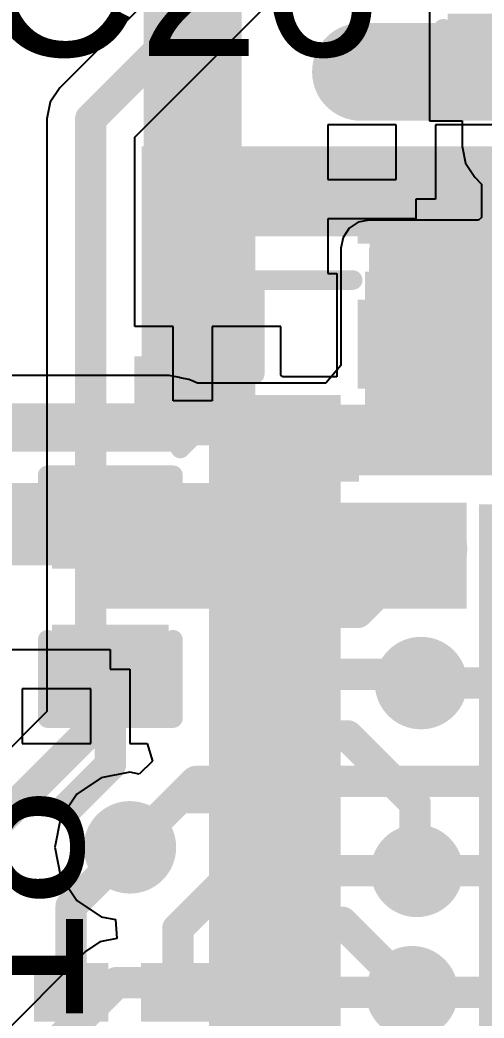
# Model space of a CAD drawing. Header units: millimetres. Extents: x -0.29 to 3.46, y -0.11 to 2.46.
# Drawn here: x 0.3529 to 0.4714, y 1.8594 to 2.1143 of the extents above; entities that cross this region are included whole.
import ezdxf

# ---------------------------------------------------------------- set-up
doc = ezdxf.new("R2010")
doc.units = ezdxf.units.MM
doc.header["$MEASUREMENT"] = 0
for name, color, linetype in [('BottomLayer', 5, 'Continuous'), ('BottomPaste', 16, 'Continuous'), ('BottomSolder', 6, 'Continuous'), ('TopLayer', 1, 'Continuous'), ('TopOverlay', 2, 'Continuous'), ('TopPaste', 8, 'Continuous'), ('TopSolder', 216, 'Continuous'), ('ViaHoleLayer', 16, 'Continuous')]:
    doc.layers.add(name, color=color, linetype=linetype)
doc.styles.add('Arial', font='', dxfattribs={"height": 0.2})
doc.styles.get('Arial').set_extended_font_data('Arial')

# ---------------------------------------------------------------- blocks, each defined once
blk = doc.blocks.new('R___0201_B_2')
at = {"layer": 'BottomLayer'}
for points in [[(-0.01614, 0.00728), (-0.00551, 0.00728), (-0.00551, -0.00728), (-0.01614, -0.00728)], [(0.00551, 0.00728), (0.01614, 0.00728), (0.01614, -0.00728), (0.00551, -0.00728)]]:
    blk.add_hatch(color=5, dxfattribs=at).paths.add_polyline_path(points)
at = {"layer": 'BottomPaste'}
for points in [[(-0.01614, 0.00728), (-0.00551, 0.00728), (-0.00551, -0.00728), (-0.01614, -0.00728)], [(0.00551, 0.00728), (0.01614, 0.00728), (0.01614, -0.00728), (0.00551, -0.00728)]]:
    blk.add_hatch(color=16, dxfattribs=at).paths.add_polyline_path(points)
at = {"layer": 'BottomSolder'}
for points in [[(-0.01831, 0.00945), (-0.00335, 0.00945), (-0.00335, -0.00945), (-0.01831, -0.00945)], [(0.00335, 0.00945), (0.01831, 0.00945), (0.01831, -0.00945), (0.00335, -0.00945)]]:
    blk.add_hatch(color=6, dxfattribs=at).paths.add_polyline_path(points)
blk = doc.blocks.new('C___0402_B_3')
at = {"layer": 'BottomLayer'}
for points in [[(-0.0095, 0.0125), (-0.0095, -0.0125), (-0.0275, -0.0125), (-0.0275, 0.0125)], [(0.0275, 0.0125), (0.0275, -0.0125), (0.0095, -0.0125), (0.0095, 0.0125)]]:
    blk.add_hatch(color=5, dxfattribs=at).paths.add_polyline_path(points)
at = {"layer": 'BottomPaste'}
for points in [[(-0.0095, 0.0125), (-0.0095, -0.0125), (-0.0275, -0.0125), (-0.0275, 0.0125)], [(0.0275, 0.0125), (0.0275, -0.0125), (0.0095, -0.0125), (0.0095, 0.0125)]]:
    blk.add_hatch(color=16, dxfattribs=at).paths.add_polyline_path(points)
at = {"layer": 'BottomSolder'}
for points in [[(-0.00714, 0.01486), (-0.00714, -0.01486), (-0.02986, -0.01486), (-0.02986, 0.01486)], [(0.02986, 0.01486), (0.02986, -0.01486), (0.00714, -0.01486), (0.00714, 0.01486)]]:
    blk.add_hatch(color=6, dxfattribs=at).paths.add_polyline_path(points)
blk = doc.blocks.new('C___0402_4')
at = {"layer": 'TopLayer'}
for points in [[(-0.0275, -0.0125), (-0.0275, 0.0125), (-0.0095, 0.0125), (-0.0095, -0.0125)], [(0.0095, -0.0125), (0.0095, 0.0125), (0.0275, 0.0125), (0.0275, -0.0125)]]:
    blk.add_hatch(color=1, dxfattribs=at).paths.add_polyline_path(points)
at = {"layer": 'TopPaste'}
for points in [[(-0.0275, -0.0125), (-0.0275, 0.0125), (-0.0095, 0.0125), (-0.0095, -0.0125)], [(0.0095, -0.0125), (0.0095, 0.0125), (0.0275, 0.0125), (0.0275, -0.0125)]]:
    blk.add_hatch(color=8, dxfattribs=at).paths.add_polyline_path(points)
at = {"layer": 'TopSolder'}
for points in [[(-0.02986, -0.01486), (-0.02986, 0.01486), (-0.00714, 0.01486), (-0.00714, -0.01486)], [(0.00714, -0.01486), (0.00714, 0.01486), (0.02986, 0.01486), (0.02986, -0.01486)]]:
    blk.add_hatch(color=216, dxfattribs=at).paths.add_polyline_path(points)
at = {"layer": 'TopOverlay', "const_width": 0.005}
for points in [[(-0.031, 0.016), (-0.011, 0.016)], [(-0.031, 0.016), (-0.031, -0.016)], [(0.011, 0.016), (0.031, 0.016)], [(0.031, 0.016), (0.031, -0.016)], [(-0.031, -0.016), (-0.011, -0.016)], [(0.011, -0.016), (0.031, -0.016)]]:
    blk.add_lwpolyline(points, dxfattribs=at)
at = {"layer": 'TopOverlay', "const_width": 0.0025}
for points in [[(-0.03225, 0.016, 1), (-0.02975, 0.016, 1)], [(-0.03225, 0.016, 1), (-0.02975, 0.016, 1)], [(-0.01225, 0.016, 1), (-0.00975, 0.016, 1)], [(0.00975, 0.016, 1), (0.01225, 0.016, 1)], [(0.02975, 0.016, 1), (0.03225, 0.016, 1)], [(0.02975, 0.016, 1), (0.03225, 0.016, 1)], [(-0.03225, -0.016, 1), (-0.02975, -0.016, 1)], [(-0.03225, -0.016, 1), (-0.02975, -0.016, 1)], [(-0.01225, -0.016, 1), (-0.00975, -0.016, 1)], [(0.00975, -0.016, 1), (0.01225, -0.016, 1)], [(0.02975, -0.016, 1), (0.03225, -0.016, 1)], [(0.02975, -0.016, 1), (0.03225, -0.016, 1)]]:
    blk.add_lwpolyline(points, format="xyb", close=True, dxfattribs=at)
blk = doc.blocks.new('56_QFN__7_7__17')
at = {"layer": 'TopLayer'}
for points in [[(-0.10669, 0.12205), (-0.10669, 0.14764), (-0.09803, 0.14764), (-0.09803, 0.12205)], [(-0.09094, 0.12205), (-0.09094, 0.14764), (-0.08228, 0.14764), (-0.08228, 0.12205)], [(-0.14764, 0.10669), (-0.12205, 0.10669), (-0.12205, 0.09803), (-0.14764, 0.09803)], [(-0.14764, 0.09094), (-0.12205, 0.09094), (-0.12205, 0.08228), (-0.14764, 0.08228)], [(-0.14764, 0.0752), (-0.12205, 0.0752), (-0.12205, 0.06654), (-0.14764, 0.06654)], [(-0.14764, 0.05945), (-0.12205, 0.05945), (-0.12205, 0.05079), (-0.14764, 0.05079)], [(-0.14764, 0.0437), (-0.12205, 0.0437), (-0.12205, 0.03504), (-0.14764, 0.03504)], [(-0.14764, 0.02795), (-0.12205, 0.02795), (-0.12205, 0.01929), (-0.14764, 0.01929)], [(-0.14764, 0.0122), (-0.12205, 0.0122), (-0.12205, 0.00354), (-0.14764, 0.00354)], [(-0.14764, -0.00354), (-0.12205, -0.00354), (-0.12205, -0.0122), (-0.14764, -0.0122)], [(-0.14764, -0.01929), (-0.12205, -0.01929), (-0.12205, -0.02795), (-0.14764, -0.02795)], [(-0.14764, -0.03504), (-0.12205, -0.03504), (-0.12205, -0.0437), (-0.14764, -0.0437)]]:
    blk.add_hatch(color=1, dxfattribs=at).paths.add_polyline_path(points)
at = {"layer": 'TopPaste'}
for points in [[(-0.10669, 0.12205), (-0.10669, 0.14764), (-0.09803, 0.14764), (-0.09803, 0.12205)], [(-0.09094, 0.12205), (-0.09094, 0.14764), (-0.08228, 0.14764), (-0.08228, 0.12205)], [(-0.14764, 0.10669), (-0.12205, 0.10669), (-0.12205, 0.09803), (-0.14764, 0.09803)], [(-0.14764, 0.09094), (-0.12205, 0.09094), (-0.12205, 0.08228), (-0.14764, 0.08228)], [(-0.14764, 0.0752), (-0.12205, 0.0752), (-0.12205, 0.06654), (-0.14764, 0.06654)], [(-0.14764, 0.05945), (-0.12205, 0.05945), (-0.12205, 0.05079), (-0.14764, 0.05079)], [(-0.14764, 0.0437), (-0.12205, 0.0437), (-0.12205, 0.03504), (-0.14764, 0.03504)], [(-0.14764, 0.02795), (-0.12205, 0.02795), (-0.12205, 0.01929), (-0.14764, 0.01929)], [(-0.14764, 0.0122), (-0.12205, 0.0122), (-0.12205, 0.00354), (-0.14764, 0.00354)], [(-0.14764, -0.00354), (-0.12205, -0.00354), (-0.12205, -0.0122), (-0.14764, -0.0122)], [(-0.14764, -0.01929), (-0.12205, -0.01929), (-0.12205, -0.02795), (-0.14764, -0.02795)], [(-0.14764, -0.03504), (-0.12205, -0.03504), (-0.12205, -0.0437), (-0.14764, -0.0437)]]:
    blk.add_hatch(color=8, dxfattribs=at).paths.add_polyline_path(points)
at = {"layer": 'TopSolder'}
for points in [[(-0.11069, 0.11805), (-0.11069, 0.15164), (-0.09403, 0.15164), (-0.09403, 0.11805)], [(-0.09494, 0.11805), (-0.09494, 0.15164), (-0.07828, 0.15164), (-0.07828, 0.11805)], [(-0.15164, 0.11069), (-0.11805, 0.11069), (-0.11805, 0.09403), (-0.15164, 0.09403)], [(-0.15164, 0.09494), (-0.11805, 0.09494), (-0.11805, 0.07828), (-0.15164, 0.07828)], [(-0.08274, -0.08274), (-0.08274, 0.08274), (0.08274, 0.08274), (0.08274, -0.08274)], [(-0.15164, 0.0792), (-0.11805, 0.0792), (-0.11805, 0.06254), (-0.15164, 0.06254)], [(-0.15164, 0.06345), (-0.11805, 0.06345), (-0.11805, 0.04679), (-0.15164, 0.04679)], [(-0.15164, 0.0477), (-0.11805, 0.0477), (-0.11805, 0.03104), (-0.15164, 0.03104)], [(-0.15164, 0.03195), (-0.11805, 0.03195), (-0.11805, 0.01529), (-0.15164, 0.01529)], [(-0.15164, 0.0162), (-0.11805, 0.0162), (-0.11805, -0.00046), (-0.15164, -0.00046)], [(-0.15164, 0.00046), (-0.11805, 0.00046), (-0.11805, -0.0162), (-0.15164, -0.0162)], [(-0.15164, -0.01529), (-0.11805, -0.01529), (-0.11805, -0.03195), (-0.15164, -0.03195)], [(-0.15164, -0.03104), (-0.11805, -0.03104), (-0.11805, -0.0477), (-0.15164, -0.0477)], [(-0.15164, -0.04679), (-0.11805, -0.04679), (-0.11805, -0.06345), (-0.15164, -0.06345)]]:
    blk.add_hatch(color=216, dxfattribs=at).paths.add_polyline_path(points)
at = {"layer": 'TopOverlay', "const_width": 0.005}
for points in [[(-0.14, 0.116), (-0.14, 0.14)], [(-0.14, 0.14), (-0.115, 0.14)], [(-0.159, 0.097), (-0.159, 0.107)], [(-0.159, 0.107), (-0.154, 0.102)], [(-0.159, 0.097), (-0.154, 0.102)]]:
    blk.add_lwpolyline(points, dxfattribs=at)
at = {"layer": 'TopOverlay', "const_width": 0.0025}
for points in [[(-0.14125, 0.14, 1), (-0.13875, 0.14, 1)], [(-0.14125, 0.14, 1), (-0.13875, 0.14, 1)], [(-0.11625, 0.14, 1), (-0.11375, 0.14, 1)], [(-0.14125, 0.116, 1), (-0.13875, 0.116, 1)], [(-0.16025, 0.107, 1), (-0.15775, 0.107, 1)], [(-0.16025, 0.107, 1), (-0.15775, 0.107, 1)], [(-0.15525, 0.102, 1), (-0.15275, 0.102, 1)], [(-0.15525, 0.102, 1), (-0.15275, 0.102, 1)], [(-0.16025, 0.097, 1), (-0.15775, 0.097, 1)], [(-0.16025, 0.097, 1), (-0.15775, 0.097, 1)]]:
    blk.add_lwpolyline(points, format="xyb", close=True, dxfattribs=at)
blk = doc.blocks.new('R___0201_B_53')
at = {"layer": 'BottomLayer'}
for points in [[(-0.01614, 0.00728), (-0.00551, 0.00728), (-0.00551, -0.00728), (-0.01614, -0.00728)], [(0.00551, 0.00728), (0.01614, 0.00728), (0.01614, -0.00728), (0.00551, -0.00728)]]:
    blk.add_hatch(color=5, dxfattribs=at).paths.add_polyline_path(points)
at = {"layer": 'BottomPaste'}
for points in [[(-0.01614, 0.00728), (-0.00551, 0.00728), (-0.00551, -0.00728), (-0.01614, -0.00728)], [(0.00551, 0.00728), (0.01614, 0.00728), (0.01614, -0.00728), (0.00551, -0.00728)]]:
    blk.add_hatch(color=16, dxfattribs=at).paths.add_polyline_path(points)
at = {"layer": 'BottomSolder'}
for points in [[(-0.01831, 0.00945), (-0.00335, 0.00945), (-0.00335, -0.00945), (-0.01831, -0.00945)], [(0.00335, 0.00945), (0.01831, 0.00945), (0.01831, -0.00945), (0.00335, -0.00945)]]:
    blk.add_hatch(color=6, dxfattribs=at).paths.add_polyline_path(points)
blk = doc.blocks.new('R___0201_B_54')
at = {"layer": 'BottomLayer'}
for points in [[(-0.01614, 0.00728), (-0.00551, 0.00728), (-0.00551, -0.00728), (-0.01614, -0.00728)], [(0.00551, 0.00728), (0.01614, 0.00728), (0.01614, -0.00728), (0.00551, -0.00728)]]:
    blk.add_hatch(color=5, dxfattribs=at).paths.add_polyline_path(points)
at = {"layer": 'BottomPaste'}
for points in [[(-0.01614, 0.00728), (-0.00551, 0.00728), (-0.00551, -0.00728), (-0.01614, -0.00728)], [(0.00551, 0.00728), (0.01614, 0.00728), (0.01614, -0.00728), (0.00551, -0.00728)]]:
    blk.add_hatch(color=16, dxfattribs=at).paths.add_polyline_path(points)
at = {"layer": 'BottomSolder'}
for points in [[(-0.01831, 0.00945), (-0.00335, 0.00945), (-0.00335, -0.00945), (-0.01831, -0.00945)], [(0.00335, 0.00945), (0.01831, 0.00945), (0.01831, -0.00945), (0.00335, -0.00945)]]:
    blk.add_hatch(color=6, dxfattribs=at).paths.add_polyline_path(points)
blk = doc.blocks.new('R___0201_B_55')
at = {"layer": 'BottomLayer'}
for points in [[(-0.01614, 0.00728), (-0.00551, 0.00728), (-0.00551, -0.00728), (-0.01614, -0.00728)], [(0.00551, 0.00728), (0.01614, 0.00728), (0.01614, -0.00728), (0.00551, -0.00728)]]:
    blk.add_hatch(color=5, dxfattribs=at).paths.add_polyline_path(points)
at = {"layer": 'BottomPaste'}
for points in [[(-0.01614, 0.00728), (-0.00551, 0.00728), (-0.00551, -0.00728), (-0.01614, -0.00728)], [(0.00551, 0.00728), (0.01614, 0.00728), (0.01614, -0.00728), (0.00551, -0.00728)]]:
    blk.add_hatch(color=16, dxfattribs=at).paths.add_polyline_path(points)
at = {"layer": 'BottomSolder'}
for points in [[(-0.01831, 0.00945), (-0.00335, 0.00945), (-0.00335, -0.00945), (-0.01831, -0.00945)], [(0.00335, 0.00945), (0.01831, 0.00945), (0.01831, -0.00945), (0.00335, -0.00945)]]:
    blk.add_hatch(color=6, dxfattribs=at).paths.add_polyline_path(points)
blk = doc.blocks.new('C___0402_130')
at = {"layer": 'TopLayer'}
for points in [[(-0.0275, -0.0125), (-0.0275, 0.0125), (-0.0095, 0.0125), (-0.0095, -0.0125)], [(0.0095, -0.0125), (0.0095, 0.0125), (0.0275, 0.0125), (0.0275, -0.0125)]]:
    blk.add_hatch(color=1, dxfattribs=at).paths.add_polyline_path(points)
at = {"layer": 'TopPaste'}
for points in [[(-0.0275, -0.0125), (-0.0275, 0.0125), (-0.0095, 0.0125), (-0.0095, -0.0125)], [(0.0095, -0.0125), (0.0095, 0.0125), (0.0275, 0.0125), (0.0275, -0.0125)]]:
    blk.add_hatch(color=8, dxfattribs=at).paths.add_polyline_path(points)
at = {"layer": 'TopSolder'}
for points in [[(-0.02986, -0.01486), (-0.02986, 0.01486), (-0.00714, 0.01486), (-0.00714, -0.01486)], [(0.00714, -0.01486), (0.00714, 0.01486), (0.02986, 0.01486), (0.02986, -0.01486)]]:
    blk.add_hatch(color=216, dxfattribs=at).paths.add_polyline_path(points)
at = {"layer": 'TopOverlay', "const_width": 0.005}
for points in [[(-0.031, -0.016), (-0.031, 0.016)], [(-0.011, 0.016), (-0.031, 0.016)], [(0.031, 0.016), (0.011, 0.016)], [(0.031, -0.016), (0.031, 0.016)], [(-0.011, -0.016), (-0.031, -0.016)], [(0.031, -0.016), (0.011, -0.016)]]:
    blk.add_lwpolyline(points, dxfattribs=at)
at = {"layer": 'TopOverlay', "const_width": 0.0025}
for points in [[(-0.03225, 0.016, 1), (-0.02975, 0.016, 1)], [(-0.03225, 0.016, 1), (-0.02975, 0.016, 1)], [(-0.01225, 0.016, 1), (-0.00975, 0.016, 1)], [(0.00975, 0.016, 1), (0.01225, 0.016, 1)], [(0.02975, 0.016, 1), (0.03225, 0.016, 1)], [(0.02975, 0.016, 1), (0.03225, 0.016, 1)], [(-0.03225, -0.016, 1), (-0.02975, -0.016, 1)], [(-0.03225, -0.016, 1), (-0.02975, -0.016, 1)], [(-0.01225, -0.016, 1), (-0.00975, -0.016, 1)], [(0.00975, -0.016, 1), (0.01225, -0.016, 1)], [(0.02975, -0.016, 1), (0.03225, -0.016, 1)], [(0.02975, -0.016, 1), (0.03225, -0.016, 1)]]:
    blk.add_lwpolyline(points, format="xyb", close=True, dxfattribs=at)
blk = doc.blocks.new('C___0402_B_139')
at = {"layer": 'BottomLayer'}
for points in [[(-0.0095, 0.0125), (-0.0095, -0.0125), (-0.0275, -0.0125), (-0.0275, 0.0125)], [(0.0275, 0.0125), (0.0275, -0.0125), (0.0095, -0.0125), (0.0095, 0.0125)]]:
    blk.add_hatch(color=5, dxfattribs=at).paths.add_polyline_path(points)
at = {"layer": 'BottomPaste'}
for points in [[(-0.0095, 0.0125), (-0.0095, -0.0125), (-0.0275, -0.0125), (-0.0275, 0.0125)], [(0.0275, 0.0125), (0.0275, -0.0125), (0.0095, -0.0125), (0.0095, 0.0125)]]:
    blk.add_hatch(color=16, dxfattribs=at).paths.add_polyline_path(points)
at = {"layer": 'BottomSolder'}
for points in [[(-0.00714, 0.01486), (-0.00714, -0.01486), (-0.02986, -0.01486), (-0.02986, 0.01486)], [(0.02986, 0.01486), (0.02986, -0.01486), (0.00714, -0.01486), (0.00714, 0.01486)]]:
    blk.add_hatch(color=6, dxfattribs=at).paths.add_polyline_path(points)

msp = doc.modelspace()

# ---------------------------------------------------------------- hatches: boundary and pattern name
at = {"layer": 'BottomLayer'}
h = msp.add_hatch(color=5, dxfattribs=at)
edge = h.paths.add_edge_path()
edge.add_arc((0.44, 2.101), 0.01181, 0, 360)
for points in [[(0.384, 2.059), (0.507, 2.059), (0.507, 2.082), (0.384, 2.082)], [(0.384, 2.006), (0.413, 2.006), (0.413, 2.079), (0.384, 2.079)], [(0.441, 1.998), (0.508, 1.998), (0.508, 2.05), (0.441, 2.05)], [(0.42, 1.998), (0.45, 1.998), (0.45, 2.016), (0.42, 2.016)], [(0.37, 1.96396), (0.467, 1.96396), (0.467, 1.991), (0.37, 1.991)]]:
    msp.add_hatch(color=5, dxfattribs=at).paths.add_polyline_path(points)
h = msp.add_hatch(color=5, dxfattribs=at)
edge = h.paths.add_edge_path()
edge.add_arc((0.39702, 2.06959), 0.01181, 0, 360)
h = msp.add_hatch(color=5, dxfattribs=at)
edge = h.paths.add_edge_path()
edge.add_arc((0.463, 2.014), 0.01181, 0, 360)
h = msp.add_hatch(color=5, dxfattribs=at)
edge = h.paths.add_edge_path()
edge.add_arc((0.45531, 1.97919), 0.01181, 0, 360)
h = msp.add_hatch(color=5, dxfattribs=at)
edge = h.paths.add_edge_path()
edge.add_arc((0.45531, 1.94494), 0.01181, 0, 360)
h = msp.add_hatch(color=5, dxfattribs=at)
edge = h.paths.add_edge_path()
edge.add_arc((0.381, 1.903), 0.01181, 0, 360)
h = msp.add_hatch(color=5, dxfattribs=at)
edge = h.paths.add_edge_path()
edge.add_arc((0.45426, 1.897), 0.01181, 0, 360)
h = msp.add_hatch(color=5, dxfattribs=at)
edge = h.paths.add_edge_path()
edge.add_arc((0.453, 1.866), 0.01181, 0, 360)
at = {"layer": 'TopLayer'}
h = msp.add_hatch(color=1, dxfattribs=at)
edge = h.paths.add_edge_path()
edge.add_arc((0.44, 2.101), 0.01181, 0, 360)
h = msp.add_hatch(color=1, dxfattribs=at)
edge = h.paths.add_edge_path()
edge.add_arc((0.39702, 2.06959), 0.01181, 0, 360)
for points in [[(0.442, 2.026), (0.47, 2.026), (0.47, 2.056), (0.442, 2.056)], [(0.324, 1.975), (0.431, 1.975), (0.431, 1.996), (0.324, 1.996)]]:
    msp.add_hatch(color=1, dxfattribs=at).paths.add_polyline_path(points)
h = msp.add_hatch(color=1, dxfattribs=at)
edge = h.paths.add_edge_path()
edge.add_arc((0.463, 2.014), 0.01181, 0, 360)
h = msp.add_hatch(color=1, dxfattribs=at)
edge = h.paths.add_edge_path()
edge.add_arc((0.45531, 1.97919), 0.01181, 0, 360)
h = msp.add_hatch(color=1, dxfattribs=at)
edge = h.paths.add_edge_path()
edge.add_arc((0.45531, 1.94494), 0.01181, 0, 360)
h = msp.add_hatch(color=1, dxfattribs=at)
edge = h.paths.add_edge_path()
edge.add_arc((0.381, 1.903), 0.01181, 0, 360)
h = msp.add_hatch(color=1, dxfattribs=at)
edge = h.paths.add_edge_path()
edge.add_arc((0.45426, 1.897), 0.01181, 0, 360)
h = msp.add_hatch(color=1, dxfattribs=at)
edge = h.paths.add_edge_path()
edge.add_arc((0.453, 1.866), 0.01181, 0, 360)
at = {"layer": 'ViaHoleLayer'}
h = msp.add_hatch(color=16, dxfattribs=at)
edge = h.paths.add_edge_path()
edge.add_arc((0.44, 2.101), 0.00591, 0, 360)
h = msp.add_hatch(color=16, dxfattribs=at)
edge = h.paths.add_edge_path()
edge.add_arc((0.39702, 2.06959), 0.00591, 0, 360)
h = msp.add_hatch(color=16, dxfattribs=at)
edge = h.paths.add_edge_path()
edge.add_arc((0.463, 2.014), 0.00591, 0, 360)
h = msp.add_hatch(color=16, dxfattribs=at)
edge = h.paths.add_edge_path()
edge.add_arc((0.45531, 1.97919), 0.00591, 0, 360)
h = msp.add_hatch(color=16, dxfattribs=at)
edge = h.paths.add_edge_path()
edge.add_arc((0.45531, 1.94494), 0.00591, 0, 360)
h = msp.add_hatch(color=16, dxfattribs=at)
edge = h.paths.add_edge_path()
edge.add_arc((0.381, 1.903), 0.00591, 0, 360)
h = msp.add_hatch(color=16, dxfattribs=at)
edge = h.paths.add_edge_path()
edge.add_arc((0.45426, 1.897), 0.00591, 0, 360)
h = msp.add_hatch(color=16, dxfattribs=at)
edge = h.paths.add_edge_path()
edge.add_arc((0.453, 1.866), 0.00591, 0, 360)

# ---------------------------------------------------------------- linework, layer by layer
at = {"layer": 'BottomLayer'}
for p, q in [((0.42107, 2.15493), (0.36307, 2.09693)), ((0.38222, 2.08435), (0.43365, 2.13578)), ((0.36307, 2.09693), (0.36064, 2.09329)), ((0.36064, 2.09329), (0.35978, 2.089)), ((0.35978, 2.089), (0.35978, 2.089)), ((0.35978, 2.089), (0.35978, 1.986)), ((0.449, 2.0875), (0.4315, 2.0875)), ((0.4315, 2.0875), (0.4315, 2.0735)), ((0.449, 2.0735), (0.449, 2.0875)), ((0.488, 2.0875), (0.459, 2.0875)), ((0.459, 2.0875), (0.459, 2.0685)), ((0.38222, 2.036), (0.38222, 2.08435)), ((0.4315, 2.0735), (0.449, 2.0735)), ((0.459, 2.0685), (0.454, 2.0685)), ((0.454, 2.0685), (0.454, 2.0635)), ((0.454, 2.0635), (0.4315, 2.0635)), ((0.4315, 2.0635), (0.4315, 2.0495)), ((0.4315, 2.0495), (0.43386, 2.0495)), ((0.43386, 2.0495), (0.43386, 2.02314)), ((0.392, 2.036), (0.38222, 2.036)), ((0.392, 2.017), (0.392, 2.036)), ((0.4195, 2.036), (0.402, 2.036)), ((0.402, 2.036), (0.402, 2.017)), ((0.4195, 2.02355), (0.4195, 2.036)), ((0.42, 2.02314), (0.4195, 2.02355)), ((0.43386, 2.02314), (0.42, 2.02314)), ((0.402, 2.017), (0.392, 2.017)), ((0.35978, 1.986), (0.35978, 1.93765)), ((0.35978, 1.93765), (0.34112, 1.91898))]:
    msp.add_line(p, q, dxfattribs=at)
for points, const_width in [([(0.371, 2.089), (0.429, 2.147)], 0.008), ([(0.44, 2.101), (0.47936, 2.101)], 0.025), ([(0.47936, 2.101), (0.494, 2.08636)], 0.025), ([(0.371, 1.986), (0.371, 2.089)], 0.008), ([(0.39702, 2.06959), (0.40231, 2.0643)], 0.008), ([(0.40231, 2.0643), (0.40652, 2.0685)], 0.008), ([(0.40652, 2.0685), (0.4465, 2.0685)], 0.008), ([(0.40181, 2.06379), (0.40231, 2.0643)], 0.008), ([(0.40351, 2.04237), (0.40351, 2.06209)], 0.008), ([(0.371, 1.933), (0.371, 1.986)], 0.008), ([(0.374, 1.986), (0.38352, 1.97648)], 0.008), ([(0.38352, 1.97648), (0.4185, 1.97648)], 0.008), ([(0.45531, 1.94494), (0.5318, 1.94494)], 0.008), ([(0.237, 1.799), (0.371, 1.933)], 0.008), ([(0.38105, 1.903), (0.39786, 1.91981)], 0.008), ([(0.39786, 1.91981), (0.53572, 1.91981)], 0.008), ([(0.366, 1.888), (0.381, 1.903)], 0.008), ([(0.381, 1.903), (0.38105, 1.903)], 0.008), ([(0.39325, 1.88225), (0.408, 1.897)], 0.008), ([(0.408, 1.897), (0.53731, 1.897)], 0.008), ([(0.366, 1.866), (0.366, 1.888)], 0.008), ([(0.39325, 1.866), (0.39325, 1.88225)], 0.008), ([(0.42, 1.866), (0.453, 1.866)], 0.008), ([(0.453, 1.866), (0.547, 1.866)], 0.008)]:
    msp.add_lwpolyline(points, dxfattribs=dict(at, const_width=const_width))
for points, const_width in [([(0.43375, 2.101, 1), (0.44625, 2.101, 1)], 0.0125), ([(0.47311, 2.101, 1), (0.48561, 2.101, 1)], 0.0125), ([(0.47311, 2.101, 1), (0.48561, 2.101, 1)], 0.0125), ([(0.369, 2.089, 1), (0.373, 2.089, 1)], 0.004), ([(0.369, 2.089, 1), (0.373, 2.089, 1)], 0.004), ([(0.39502, 2.06959, 1), (0.39902, 2.06959, 1)], 0.004), ([(0.40452, 2.0685, 1), (0.40852, 2.0685, 1)], 0.004), ([(0.40452, 2.0685, 1), (0.40852, 2.0685, 1)], 0.004), ([(0.4445, 2.0685, 1), (0.4485, 2.0685, 1)], 0.004), ([(0.39981, 2.06379, 1), (0.40381, 2.06379, 1)], 0.004), ([(0.40031, 2.0643, 1), (0.40431, 2.0643, 1)], 0.004), ([(0.40031, 2.0643, 1), (0.40431, 2.0643, 1)], 0.004), ([(0.40031, 2.0643, 1), (0.40431, 2.0643, 1)], 0.004), ([(0.40151, 2.06209, 1), (0.40551, 2.06209, 1)], 0.004), ([(0.40151, 2.04237, 1), (0.40551, 2.04237, 1)], 0.004), ([(0.369, 1.986, 1), (0.373, 1.986, 1)], 0.004), ([(0.369, 1.986, 1), (0.373, 1.986, 1)], 0.004), ([(0.372, 1.986, 1), (0.376, 1.986, 1)], 0.004), ([(0.38152, 1.97648, 1), (0.38552, 1.97648, 1)], 0.004), ([(0.38152, 1.97648, 1), (0.38552, 1.97648, 1)], 0.004), ([(0.4165, 1.97648, 1), (0.4205, 1.97648, 1)], 0.004), ([(0.45331, 1.94494, 1), (0.45731, 1.94494, 1)], 0.004), ([(0.369, 1.933, 1), (0.373, 1.933, 1)], 0.004), ([(0.369, 1.933, 1), (0.373, 1.933, 1)], 0.004), ([(0.39586, 1.91981, 1), (0.39986, 1.91981, 1)], 0.004), ([(0.39586, 1.91981, 1), (0.39986, 1.91981, 1)], 0.004), ([(0.379, 1.903, 1), (0.383, 1.903, 1)], 0.004), ([(0.379, 1.903, 1), (0.383, 1.903, 1)], 0.004), ([(0.37905, 1.903, 1), (0.38305, 1.903, 1)], 0.004), ([(0.37905, 1.903, 1), (0.38305, 1.903, 1)], 0.004), ([(0.406, 1.897, 1), (0.41, 1.897, 1)], 0.004), ([(0.406, 1.897, 1), (0.41, 1.897, 1)], 0.004), ([(0.364, 1.888, 1), (0.368, 1.888, 1)], 0.004), ([(0.364, 1.888, 1), (0.368, 1.888, 1)], 0.004), ([(0.39125, 1.88225, 1), (0.39525, 1.88225, 1)], 0.004), ([(0.39125, 1.88225, 1), (0.39525, 1.88225, 1)], 0.004), ([(0.364, 1.866, 1), (0.368, 1.866, 1)], 0.004), ([(0.39125, 1.866, 1), (0.39525, 1.866, 1)], 0.004), ([(0.418, 1.866, 1), (0.422, 1.866, 1)], 0.004), ([(0.451, 1.866, 1), (0.455, 1.866, 1)], 0.004), ([(0.451, 1.866, 1), (0.455, 1.866, 1)], 0.004)]:
    msp.add_lwpolyline(points, format="xyb", close=True, dxfattribs=dict(at, const_width=const_width))
at = {"layer": 'TopLayer'}
for p, q in [((0.4575, 2.1175), (0.4575, 2.0885)), ((0.4575, 2.0885), (0.46578, 2.0885)), ((0.46578, 2.0885), (0.46578, 2.082)), ((0.46578, 2.082), (0.46578, 2.082)), ((0.46578, 2.082), (0.46664, 2.07771)), ((0.46664, 2.07771), (0.46907, 2.07407)), ((0.46907, 2.07407), (0.47078, 2.07235)), ((0.47078, 2.07235), (0.47078, 2.06378)), ((0.43927, 2.06259), (0.43695, 2.06105)), ((0.442, 2.06314), (0.43927, 2.06259)), ((0.47, 2.06314), (0.442, 2.06314)), ((0.47078, 2.06378), (0.47, 2.06314)), ((0.43695, 2.06105), (0.43541, 2.05873)), ((0.43541, 2.05873), (0.43486, 2.056)), ((0.43486, 2.056), (0.43486, 2.026)), ((0.43486, 2.026), (0.43101, 2.02154)), ((0.391, 2.02346), (0.22857, 2.02346)), ((0.39364, 2.02293), (0.391, 2.02346)), ((0.39379, 2.0229), (0.39364, 2.02293)), ((0.3938, 2.0229), (0.39379, 2.0229)), ((0.39607, 2.02245), (0.3938, 2.0229)), ((0.39692, 2.02209), (0.39607, 2.02245)), ((0.39823, 2.02154), (0.39692, 2.02209)), ((0.43101, 2.02154), (0.39823, 2.02154)), ((0.39823, 2.02154), (0.39823, 2.02154)), ((0.39823, 2.02154), (0.39823, 2.02154)), ((0.35029, 1.9535), (0.376, 1.9535)), ((0.376, 1.9535), (0.376, 1.9485)), ((0.376, 1.9485), (0.381, 1.9485)), ((0.381, 1.9485), (0.381, 1.9295)), ((0.371, 1.9435), (0.3535, 1.9435)), ((0.3535, 1.9435), (0.3535, 1.9295)), ((0.371, 1.9295), (0.371, 1.9435)), ((0.3535, 1.9295), (0.371, 1.9295)), ((0.381, 1.9295), (0.38543, 1.9295)), ((0.38543, 1.9295), (0.38678, 1.92501)), ((0.38678, 1.92501), (0.38338, 1.92171)), ((0.381, 1.92218), (0.37366, 1.92072)), ((0.38338, 1.92171), (0.381, 1.92218)), ((0.37366, 1.92072), (0.36744, 1.91656)), ((0.36744, 1.91656), (0.36328, 1.91034)), ((0.36328, 1.91034), (0.36182, 1.903)), ((0.36182, 1.903), (0.36328, 1.89566)), ((0.36328, 1.89566), (0.36744, 1.88944)), ((0.36744, 1.88944), (0.37366, 1.88528)), ((0.37366, 1.88528), (0.3773, 1.88456)), ((0.3773, 1.88456), (0.37762, 1.87969)), ((0.37333, 1.87883), (0.36969, 1.8764)), ((0.37762, 1.87969), (0.37333, 1.87883)), ((0.37762, 1.87969), (0.37762, 1.87969)), ((0.36969, 1.8764), (0.30507, 1.81178)), ((0.36969, 1.8764), (0.36969, 1.8764))]:
    msp.add_line(p, q, dxfattribs=at)
for points, const_width in [([(0.39702, 2.06959), (0.39702, 2.14702)], 0.025), ([(0.4505, 2.0405), (0.4505, 2.04269)], 0.008), ([(0.45083, 2.03389), (0.45083, 2.04017)], 0.008), ([(0.45083, 2.03389), (0.45712, 2.03389)], 0.008), ([(0.463, 2.014), (0.463, 2.02801)], 0.008), ([(0.22857, 2.0102), (0.391, 2.0102)], 0.012), ([(0.391, 2.0102), (0.41802, 2.0102)], 0.008), ([(0.43909, 1.96296), (0.45531, 1.97919)], 0.008), ([(0.41802, 1.96296), (0.43909, 1.96296)], 0.008), ([(0.41802, 1.94721), (0.45305, 1.94721)], 0.008), ([(0.45305, 1.94721), (0.45531, 1.94494)], 0.008), ([(0.41802, 1.93146), (0.43654, 1.93146)], 0.008), ([(0.43654, 1.93146), (0.45379, 1.91421)], 0.008), ([(0.381, 1.903), (0.39372, 1.91572)], 0.008), ([(0.39372, 1.91572), (0.41802, 1.91572)], 0.008), ([(0.45379, 1.89747), (0.45379, 1.91421)], 0.008), ([(0.45379, 1.89747), (0.45426, 1.897)], 0.008), ([(0.41802, 1.88422), (0.41835, 1.88389)], 0.008), ([(0.41835, 1.88389), (0.43511, 1.88389)], 0.008), ([(0.43511, 1.88389), (0.453, 1.866)], 0.008), ([(0.313, 1.80385), (0.37762, 1.86847)], 0.008), ([(0.37762, 1.86847), (0.41802, 1.86847)], 0.008)]:
    msp.add_lwpolyline(points, dxfattribs=dict(at, const_width=const_width))
for points, const_width in [([(0.39077, 2.06959, 1), (0.40327, 2.06959, 1)], 0.0125), ([(0.4485, 2.04269, 1), (0.4525, 2.04269, 1)], 0.004), ([(0.4485, 2.0405, 1), (0.4525, 2.0405, 1)], 0.004), ([(0.44883, 2.04017, 1), (0.45283, 2.04017, 1)], 0.004), ([(0.44883, 2.03389, 1), (0.45283, 2.03389, 1)], 0.004), ([(0.44883, 2.03389, 1), (0.45283, 2.03389, 1)], 0.004), ([(0.45512, 2.03389, 1), (0.45912, 2.03389, 1)], 0.004), ([(0.461, 2.02801, 1), (0.465, 2.02801, 1)], 0.004), ([(0.388, 2.0102, 1), (0.394, 2.0102, 1)], 0.006), ([(0.461, 2.014, 1), (0.465, 2.014, 1)], 0.004), ([(0.389, 2.0102, 1), (0.393, 2.0102, 1)], 0.004), ([(0.41602, 2.0102, 1), (0.42002, 2.0102, 1)], 0.004), ([(0.45331, 1.97919, 1), (0.45731, 1.97919, 1)], 0.004), ([(0.41602, 1.96296, 1), (0.42002, 1.96296, 1)], 0.004), ([(0.43709, 1.96296, 1), (0.44109, 1.96296, 1)], 0.004), ([(0.43709, 1.96296, 1), (0.44109, 1.96296, 1)], 0.004), ([(0.41602, 1.94721, 1), (0.42002, 1.94721, 1)], 0.004), ([(0.45105, 1.94721, 1), (0.45505, 1.94721, 1)], 0.004), ([(0.45105, 1.94721, 1), (0.45505, 1.94721, 1)], 0.004), ([(0.45331, 1.94494, 1), (0.45731, 1.94494, 1)], 0.004), ([(0.41602, 1.93146, 1), (0.42002, 1.93146, 1)], 0.004), ([(0.43454, 1.93146, 1), (0.43854, 1.93146, 1)], 0.004), ([(0.43454, 1.93146, 1), (0.43854, 1.93146, 1)], 0.004), ([(0.39172, 1.91572, 1), (0.39572, 1.91572, 1)], 0.004), ([(0.39172, 1.91572, 1), (0.39572, 1.91572, 1)], 0.004), ([(0.41602, 1.91572, 1), (0.42002, 1.91572, 1)], 0.004), ([(0.45179, 1.91421, 1), (0.45579, 1.91421, 1)], 0.004), ([(0.45179, 1.91421, 1), (0.45579, 1.91421, 1)], 0.004), ([(0.379, 1.903, 1), (0.383, 1.903, 1)], 0.004), ([(0.45179, 1.89747, 1), (0.45579, 1.89747, 1)], 0.004), ([(0.45179, 1.89747, 1), (0.45579, 1.89747, 1)], 0.004), ([(0.45226, 1.897, 1), (0.45626, 1.897, 1)], 0.004), ([(0.41602, 1.88422, 1), (0.42002, 1.88422, 1)], 0.004), ([(0.41635, 1.88389, 1), (0.42035, 1.88389, 1)], 0.004), ([(0.41635, 1.88389, 1), (0.42035, 1.88389, 1)], 0.004), ([(0.43311, 1.88389, 1), (0.43711, 1.88389, 1)], 0.004), ([(0.43311, 1.88389, 1), (0.43711, 1.88389, 1)], 0.004), ([(0.37562, 1.86847, 1), (0.37962, 1.86847, 1)], 0.004), ([(0.37562, 1.86847, 1), (0.37962, 1.86847, 1)], 0.004), ([(0.41602, 1.86847, 1), (0.42002, 1.86847, 1)], 0.004), ([(0.451, 1.866, 1), (0.455, 1.866, 1)], 0.004)]:
    msp.add_lwpolyline(points, format="xyb", close=True, dxfattribs=dict(at, const_width=const_width))
at = {"layer": 'TopOverlay', "const_width": 0.008}
for points in [[(0.376, 1.924), (0.376, 1.934)], [(0.365, 1.913), (0.376, 1.924)]]:
    msp.add_lwpolyline(points, dxfattribs=at)
at = {"layer": 'TopOverlay', "const_width": 0.004}
for points in [[(0.374, 1.934, 1), (0.378, 1.934, 1)], [(0.374, 1.924, 1), (0.378, 1.924, 1)], [(0.374, 1.924, 1), (0.378, 1.924, 1)], [(0.363, 1.913, 1), (0.367, 1.913, 1)]]:
    msp.add_lwpolyline(points, format="xyb", close=True, dxfattribs=at)
at = {"layer": 'TopSolder', "const_width": 0.0124}
msp.add_lwpolyline([(0.22857, 2.0102), (0.391, 2.0102)], dxfattribs=at)
at = {"layer": 'TopSolder', "const_width": 0.0062}
msp.add_lwpolyline([(0.3879, 2.0102, 1), (0.3941, 2.0102, 1)], format="xyb", close=True, dxfattribs=at)

# ---------------------------------------------------------------- block references
for name, p, rotation in [('C___0402_130', (0.477, 2.123), 270), ('C___0402_B_139', (0.454, 2.05), 270), ('C___0402_B_3', (0.397, 1.9985), 270), ('R___0201_B_2', (0.43, 1.993), 90), ('C___0402_4', (0.376, 1.967), 90), ('R___0201_B_54', (0.366, 1.85517), 270), ('R___0201_B_55', (0.39325, 1.85517), 270), ('R___0201_B_53', (0.42, 1.85517), 270)]:
    msp.add_blockref(name, p, dxfattribs=dict(rotation=rotation))
msp.add_blockref('56_QFN__7_7__17', (0.55287, 1.90784))

# ---------------------------------------------------------------- texts
at = {"layer": 'TopOverlay', "style": 'Arial'}
msp.add_text('C26', height=0.04, dxfattribs=at).set_placement((0.34268, 2.10501))
msp.add_text('C18', height=0.04, rotation=90, dxfattribs=at).set_placement((0.36899, 1.81602))

doc.saveas('drawing.dxf')
